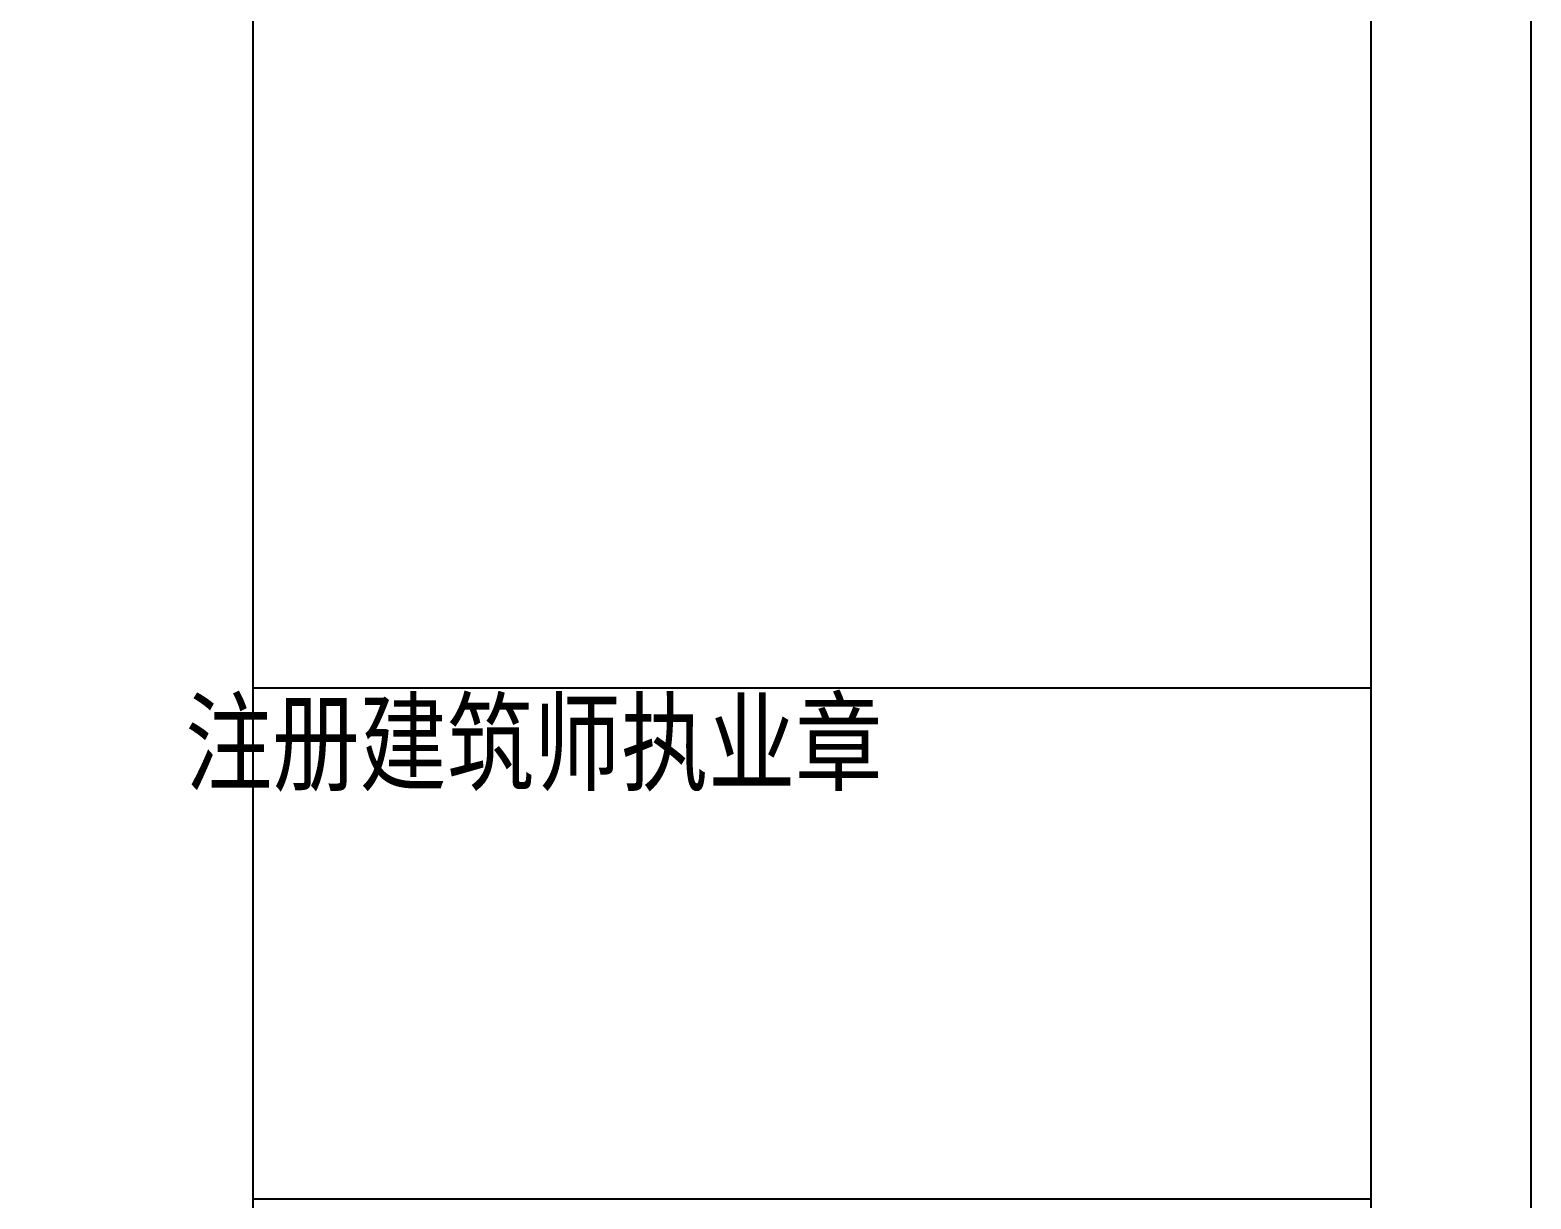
# Model space of a CAD drawing. Extents: x 628064 to 789462, y -248497 to 145317.
# Drawn here: x 732608 to 742006, y 39990 to 47314 of the extents above; entities that cross this region are included whole.
import ezdxf
from ezdxf.enums import TextEntityAlignment as Align

# ---------------------------------------------------------------- set-up
doc = ezdxf.new("R2010")
doc.units = 0
doc.header["$LTSCALE"] = 100
doc.layers.add('PUB_TITLE', color=4, linetype='Continuous')
doc.styles.add('hztxt2', font='hztxt2')

msp = doc.modelspace()

# ---------------------------------------------------------------- linework, layer by layer
at = {"layer": 'PUB_TITLE'}
for p, q in [((734005.8, -3740.1), (734005.8, 53659.9)), ((734005.8, 43191.7), (741005.8, 43191.7)), ((734005.8, 39991.7), (741005.8, 39991.7))]:
    msp.add_line(p, q, dxfattribs=at)
for points in [[(657905.8, -4740.1), (657905.8, 54659.9), (742005.8, 54659.9), (742005.8, -4740.1)], [(660405.8, -3740.1), (741005.8, -3740.1), (741005.8, 53659.9), (660405.8, 53659.9)]]:
    msp.add_lwpolyline(points, close=True, dxfattribs=at)

# ---------------------------------------------------------------- texts
at = {"layer": 'PUB_TITLE', "style": 'hztxt2', "width": 0.8}
msp.add_text('注册建筑师执业章', height=500, dxfattribs=at).set_placement((735762.8, 42861.5), align=Align.MIDDLE)

doc.saveas('drawing.dxf')
